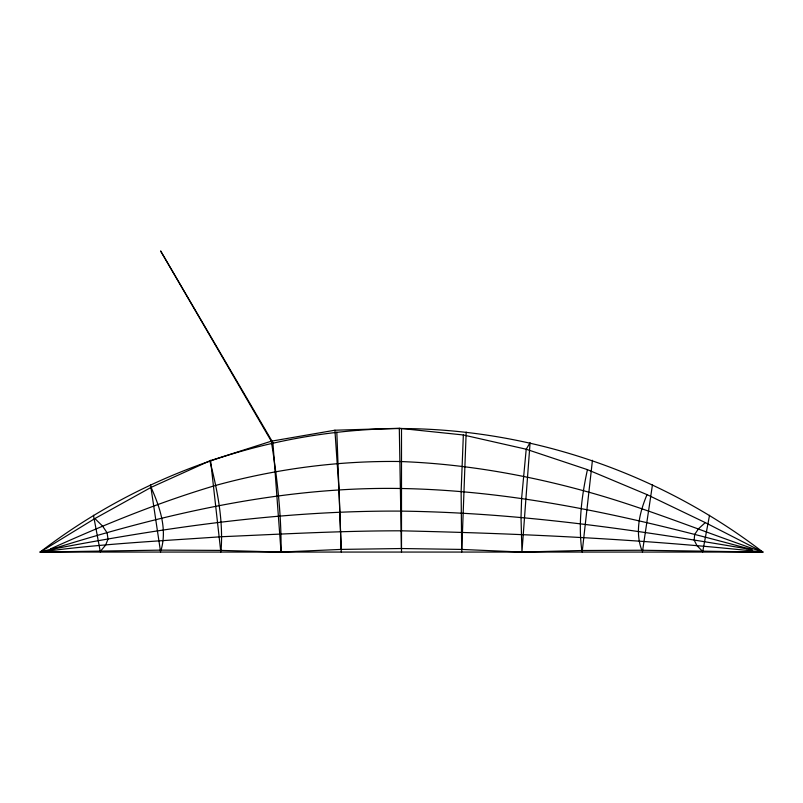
<?xml version="1.0" encoding="UTF-8"?>
<svg xmlns="http://www.w3.org/2000/svg" width="803" height="803" viewBox="0 0 803 803"><rect width="100%" height="100%" fill="white"/><g stroke="black" fill="none" stroke-linecap="round" stroke-linejoin="round"><path stroke-width="1.2" d="M221.066 550.406C223.334 520.103 217.432 490.031 209.824 460.842L271.304 441.188L334.901 430.217L399.302 428.29L463.351 434.975L526.206 449.228L587.435 469.645L647.027 494.628L705.295 522.612L762.85 552.062L40.15 552.062C143.235 472.937 271.555 429.073 401.5 428.531C531.445 429.073 659.765 472.937 762.85 552.062L641.838 550.246L581.834 550.507L521.95 552.062L461.665 549.423L401.42 548.529L341.215 549.403L281.05 552.062L221.066 550.406L161.052 550.125L40.15 552.062L94.884 518.557L151.094 487.371L209.824 460.842M461.725 552.062L466.182 432.084M463.351 434.975L461.133 491.456L461.665 549.423M752.11 550.206L746.89 548.81L746.931 548.298C633.647 517.343 518.065 490.442 400.085 488.485C282.656 486.558 167.245 513.127 55.788 547.927L40.15 552.062C100.204 543.822 161.022 540.951 221.498 536.725C281.311 534.156 341.104 530.773 400.998 530.813C521.769 533.533 642.751 539.094 762.85 552.062C703.047 531.817 644.548 507.255 583.44 490.703C523.426 474.302 461.876 463.722 399.643 461.504C337.481 460.711 275.59 468.952 215.666 485.424C159.024 502.156 104.35 524.6 50.569 548.861M582.175 552.062L592.443 460.27M642.4 552.062L652.498 484.55M702.625 552.062L709.531 515.275M587.435 469.645C581.673 496.144 578.17 523.456 581.834 550.507M161.052 550.125C167.375 528.755 159.737 506.894 151.094 487.371M647.027 494.628C639.7 512.073 634.802 531.877 641.838 550.246M100.837 550.808L105.635 545.086L108.024 539.064L107.08 532.78L102.583 526.106L94.884 518.557M705.295 522.612L698.54 528.735L694.655 534.467L694.173 540.078L696.944 545.598L702.093 550.888M50.76 550.035L55.879 548.509C169.503 526.828 284.643 510.447 400.546 511.109C516.911 512.555 632.383 529.217 746.89 548.81M746.931 548.298L752.21 549.162M93.469 515.275L100.375 552.062M55.788 547.927L55.879 548.509M150.502 484.55L160.6 552.062M210.557 460.27L220.825 552.062M334.901 430.217L339.027 489.86L341.215 549.403M336.818 432.084L341.275 552.062M401.42 548.529L399.302 428.29M401.5 428.531L401.5 552.062M521.619 498.342L521.017 517.453L521.95 552.062L530.09 442.704L526.206 449.228L521.619 498.342M272.91 442.704L160.6 250.937L271.304 441.188C277.125 477.855 281.532 514.874 281.05 552.062L272.91 442.704"/></g></svg>
